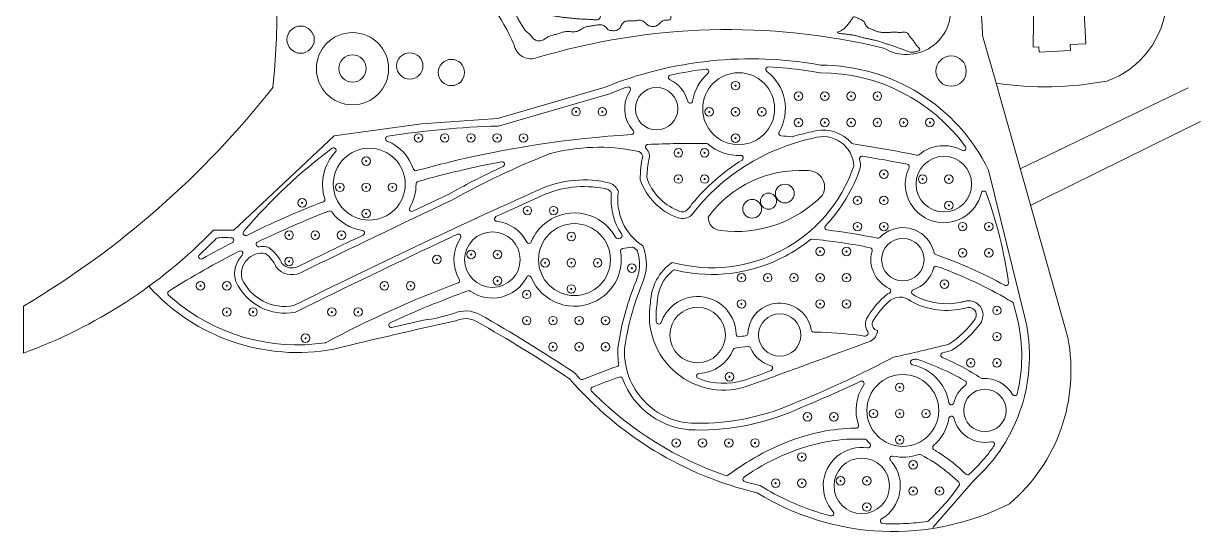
# Model space of a CAD drawing. Header units: inches. Extents: x 36 to 71.8, y 17.4 to 61.8.
# Drawn here: x 35.97 to 71.82, y 17.41 to 32.9 of the extents above; entities that cross this region are included whole.
import ezdxf

# ---------------------------------------------------------------- set-up
doc = ezdxf.new("R2010")
doc.units = ezdxf.units.IN
doc.header["$MEASUREMENT"] = 0
for name, color, linetype, lineweight in [('00_SOURCE_FROZEN', 7, 'Continuous', 18), ('11_EXISTING_TRIMMED', 7, 'Continuous', 13), ('20_NEW_PLANTING', 7, 'Continuous', 13), ('21_NEW_WATER', 7, 'Continuous', 13), ('40_PLANTS', 7, 'Continuous', 13)]:
    doc.layers.add(name, color=color, linetype=linetype, lineweight=lineweight)

# ---------------------------------------------------------------- blocks, each defined once
blk = doc.blocks.new('TREE')
for radius in [1, 0.13]:
    blk.add_circle((0, 0), radius)

msp = doc.modelspace()

# ---------------------------------------------------------------- linework, layer by layer
at = {"layer": '00_SOURCE_FROZEN'}
for p, q in [((71.815, 29.914), (67.049, 27.551)), ((67.049, 27.551), (66.641, 27.348)), ((35.969, 24.283), (35.969, 22.849))]:
    msp.add_line(p, q, dxfattribs=at)
for points in [[(60.29, 39.74, -0.089338), (62.813, 42.944, -0.322066), (66.051, 42.944, -0.030946), (69.111, 38.833, -0.044664), (70.78, 33.554, -0.301674), (68.967, 31.144, -0.082145), (65.591, 31.078)], [(60.29, 39.74, -0.300089), (65.18, 32.538)], [(59.998, 35.322), (60.235, 35.059), (61.831, 36.816), (61.933, 37.418, -0.214593), (63.522, 35.602, 0.212382), (64.188, 33.517, -0.642649), (62.166, 32.15, 0.132984), (51.615, 31.858, -0.471407), (50.913, 32.245)], [(53.65, 30.945, -0.14301), (60.243, 31.63, -0.286424), (65.36, 28.431), (66.481, 23.89, -0.272091), (64.9, 18.954), (63.661, 17.533)], [(53.65, 30.945), (50.4, 30.004), (48.095, 29.84), (45.427, 29.473), (42.376, 26.597), (41.758, 26.597, -0.11284), (35.969, 22.849)]]:
    msp.add_lwpolyline(points, format="xyb", dxfattribs=at)
msp.add_lwpolyline([(67.244, 33.6), (68.254, 33.648), (68.327, 32.28), (67.845, 32.255), (67.855, 32.076), (66.9, 32.025), (66.892, 32.184), (66.717, 32.175), (66.739, 33.739), (67.237, 33.732)], close=True, dxfattribs=at)
for points in [[(65.18, 32.538), (65.591, 31.078)], [(65.591, 31.078), (67.775, 23.323)], [(71.442, 30.938), (66.326, 28.468)]]:
    msp.add_lwpolyline(points, dxfattribs=at)
for centre, radius in [((45.989, 31.521), 1.1), ((64.22, 31.448), 0.463)]:
    msp.add_circle(centre, radius, dxfattribs=at)
for centre, radius, start, end in [((22.064, 33.195), 21.619, 354.0583, 36.0319), ((44.996, 29.643), 6.464, 23.734, 72.5429), ((22.02, 47.825), 27.364, 300.648, 321.9453), ((61.326, 23.239), 6.299, 101.9221, 142.7651), ((60.32, 28.509), 0.94, 2.6804, 108.2704), ((53.497, 23.388), 5.738, 78.4336, 105.3274), ((61.087, 5.881), 24.775, 111.5675, 119.1558), ((54.636, 28.811), 0.198, 12.5502, 86.9654), ((57.636, 28.193), 2.883, 166.7441, 181.1423), ((56.93, 30.022), 4.57, 254.7119, 341.2557), ((59.616, 24.969), 3.449, 86.7319, 144.13), ((59.861, 27.908), 0.507, 331.6282, 95.5732), ((53.039, 24.842), 3.288, 75.9901, 114.6994), ((53.631, 27.576), 0.5, 24.1752, 65.8722), ((56.533, 28.747), 1.881, 198.985, 250.3904), ((139.358, -167.061), 213.711, 114.22576, 116.44002), ((55.766, 27.53), 1.697, 171.4885, 236.4198), ((57.675, 30.235), 3.678, 262.6331, 315.7148), ((388.255, -684.338), 788.556, 115.480389, 115.852569), ((56.041, 27.372), 0.42, 250.5917, 310.0507), ((57.223, 26.989), 0.402, 179.8782, 267.1812), ((43.234, 25.263), 0.631, 80.6045, 192.4444), ((42.765, 25.104), 0.969, 23.0697, 53.7791), ((53.471, 25.556), 1.467, 336.0217, 22.4391), ((44.141, 25.843), 0.604, 216.6236, 295.44), ((56.616, 24.343), 1.552, 125.0182, 178.449), ((43.933, 25.71), 1.439, 203.904, 280.7134), ((44.305, 28.93), 6.063, 221.8309, 280.5797), ((62.324, 21.863), 8.126, 157.5957, 172.1087), ((57.297, 23.989), 2.267, 169.9426, 290.5995), ((63.939, 22.622), 2.417, 132.2795, 150.8072), ((62.666, 24.057), 0.499, 48.398, 134.9542), ((64.093, 26.434), 2.284, 241.3371, 284.4245), ((64.757, 24.011), 0.232, 329.8576, 114.297), ((83.889, -134.15), 161.762, 102.40484, 103.75801), ((49.433, 23.211), 0.689, 61.2688, 115.2094), ((27.349, -15.654), 45.391, 56.1832, 60.407), ((62.017, 23.732), 0.199, 159.7189, 259.5696), ((62.493, 25.649), 3.026, 303.2513, 324.5583), ((61.576, 23.572), 0.407, 298.1254, 354.8785), ((62.535, 22.313), 5.337, 310.4718, 10.9016), ((56.447, 22.882), 2.174, 177.465, 269.3394), ((-1020.176, 2968.529), 3137.752, 290.099053, 290.170489), ((49.833, 80.523), 59.164, 282.32918, 284.00614), ((47.99, 50.05), 30.924, 292.0248, 297.912), ((60.808, 29.117), 10.819, 220.7372, 256.6678), ((56.543, 27.898), 7.19, 269.0356, 295.0414), ((62.456, 25.263), 7.854, 238.1666, 296.8153)]:
    msp.add_arc(centre, radius, start, end, dxfattribs=at)
at = {"layer": '11_EXISTING_TRIMMED'}
for points, knots in [([(49.481, 34.963), (49.461, 35.001), (49.448, 35.044), (49.454, 35.085), (49.46, 35.125), (49.485, 35.162), (49.516, 35.188), (49.548, 35.215), (49.586, 35.232), (49.616, 35.263), (49.646, 35.294), (49.669, 35.339), (49.699, 35.366), (49.729, 35.392), (49.767, 35.399), (49.805, 35.388), (49.844, 35.377), (49.884, 35.349), (49.923, 35.322), (49.962, 35.295), (50, 35.27), (50.04, 35.251), (50.079, 35.232), (50.12, 35.22), (50.157, 35.234), (50.195, 35.248), (50.228, 35.288), (50.26, 35.294), (50.292, 35.299), (50.323, 35.27), (50.353, 35.237), (50.383, 35.204), (50.413, 35.167), (50.441, 35.131), (50.47, 35.095), (50.497, 35.062), (50.523, 35.027), (50.55, 34.991), (50.577, 34.955), (50.602, 34.918), (50.627, 34.881), (50.65, 34.843), (50.673, 34.805), (50.697, 34.767), (50.72, 34.729), (50.741, 34.69), (50.763, 34.651), (50.782, 34.61), (50.802, 34.57), (50.821, 34.53), (50.841, 34.49), (50.858, 34.449), (50.876, 34.408), (50.891, 34.366), (50.907, 34.325), (50.923, 34.283), (50.938, 34.241), (50.952, 34.199), (50.965, 34.156), (50.977, 34.113), (50.988, 34.07), (51, 34.027), (51.011, 33.984), (51.021, 33.94), (51.03, 33.897), (51.038, 33.853), (51.045, 33.809), (51.052, 33.764), (51.059, 33.72), (51.065, 33.676), (51.071, 33.633), (51.076, 33.59), (51.076, 33.543), (51.077, 33.497), (51.073, 33.447), (51.086, 33.409), (51.099, 33.37), (51.128, 33.343), (51.167, 33.326), (51.206, 33.31), (51.254, 33.305), (51.3, 33.297), (51.345, 33.288), (51.387, 33.277), (51.43, 33.266), (51.472, 33.255), (51.516, 33.245), (51.56, 33.235), (51.603, 33.225), (51.647, 33.214), (51.69, 33.205), (51.734, 33.196), (51.778, 33.188), (51.822, 33.181), (51.866, 33.173), (51.91, 33.166), (51.954, 33.158), (51.998, 33.151), (52.042, 33.143), (52.086, 33.136), (52.13, 33.128), (52.173, 33.12), (52.217, 33.113), (52.261, 33.106), (52.306, 33.1), (52.35, 33.094), (52.394, 33.089), (52.439, 33.085), (52.483, 33.08), (52.527, 33.076), (52.572, 33.071), (52.616, 33.066), (52.66, 33.061), (52.705, 33.057), (52.749, 33.052), (52.794, 33.047), (52.838, 33.042), (52.882, 33.039), (52.927, 33.036), (52.971, 33.034), (53.016, 33.032), (53.061, 33.03), (53.106, 33.028), (53.15, 33.027), (53.194, 33.025), (53.237, 33.025), (53.283, 33.021), (53.328, 33.017), (53.376, 33.01), (53.42, 33.012), (53.463, 33.015), (53.502, 33.028), (53.521, 33.061), (53.54, 33.093), (53.539, 33.144), (53.543, 33.191), (53.546, 33.237), (53.554, 33.278), (53.56, 33.322), (53.565, 33.367), (53.569, 33.414), (53.59, 33.444), (53.61, 33.473), (53.646, 33.484), (53.689, 33.486), (53.731, 33.489), (53.78, 33.484), (53.825, 33.483), (53.871, 33.481), (53.915, 33.483), (53.959, 33.483), (54.003, 33.484), (54.048, 33.484), (54.093, 33.483), (54.137, 33.483), (54.182, 33.483), (54.226, 33.483), (54.271, 33.483), (54.316, 33.483), (54.36, 33.483), (54.405, 33.483), (54.449, 33.483), (54.494, 33.483), (54.539, 33.483), (54.583, 33.483), (54.628, 33.483), (54.673, 33.483), (54.717, 33.483), (54.762, 33.483), (54.806, 33.483), (54.851, 33.483), (54.896, 33.483), (54.94, 33.483), (54.985, 33.483), (55.029, 33.483), (55.074, 33.483), (55.119, 33.483), (55.163, 33.483), (55.208, 33.483), (55.253, 33.484), (55.297, 33.483), (55.341, 33.483), (55.385, 33.481), (55.431, 33.484), (55.478, 33.487), (55.528, 33.493), (55.562, 33.48), (55.596, 33.467), (55.615, 33.434), (55.626, 33.394), (55.637, 33.354), (55.64, 33.306), (55.648, 33.26), (55.657, 33.214), (55.67, 33.169), (55.68, 33.126), (55.69, 33.082), (55.696, 33.04), (55.675, 33.021), (55.653, 33.002), (55.605, 33.007), (55.559, 33.005), (55.513, 33.004), (55.469, 32.996), (55.433, 32.976), (55.396, 32.956), (55.365, 32.924), (55.332, 32.894), (55.299, 32.865), (55.263, 32.838), (55.226, 32.823), (55.188, 32.808), (55.148, 32.805), (55.107, 32.81), (55.066, 32.814), (55.023, 32.826), (54.988, 32.847), (54.953, 32.868), (54.926, 32.898), (54.895, 32.926), (54.864, 32.955), (54.829, 32.982), (54.79, 32.993), (54.752, 33.005), (54.71, 33), (54.668, 32.994), (54.626, 32.989), (54.584, 32.981), (54.54, 32.98), (54.496, 32.978), (54.451, 32.982), (54.406, 32.981), (54.361, 32.98), (54.316, 32.974), (54.279, 32.956), (54.242, 32.938), (54.213, 32.908), (54.191, 32.871), (54.17, 32.834), (54.156, 32.79), (54.131, 32.757), (54.106, 32.724), (54.069, 32.703), (54.028, 32.691), (53.986, 32.68), (53.94, 32.678), (53.896, 32.681), (53.852, 32.683), (53.81, 32.689), (53.777, 32.711), (53.744, 32.733), (53.721, 32.772), (53.69, 32.802), (53.659, 32.832), (53.621, 32.854), (53.581, 32.861), (53.541, 32.868), (53.499, 32.861), (53.456, 32.854), (53.414, 32.847), (53.371, 32.84), (53.329, 32.834), (53.286, 32.829), (53.243, 32.823), (53.201, 32.817), (53.158, 32.811), (53.115, 32.805), (53.076, 32.79), (53.037, 32.775), (53.001, 32.752), (52.964, 32.729), (52.928, 32.706), (52.89, 32.684), (52.852, 32.669), (52.813, 32.654), (52.774, 32.647), (52.736, 32.646), (52.698, 32.644), (52.66, 32.648), (52.619, 32.652), (52.577, 32.656), (52.531, 32.66), (52.488, 32.654), (52.446, 32.649), (52.405, 32.634), (52.365, 32.621), (52.325, 32.608), (52.284, 32.597), (52.244, 32.586), (52.203, 32.574), (52.163, 32.562), (52.122, 32.551), (52.081, 32.54), (52.04, 32.529), (52, 32.515), (51.961, 32.5), (51.923, 32.48), (51.887, 32.456), (51.851, 32.432), (51.815, 32.404), (51.778, 32.388), (51.74, 32.371), (51.699, 32.366), (51.657, 32.37), (51.615, 32.374), (51.573, 32.386), (51.539, 32.408), (51.505, 32.43), (51.479, 32.461), (51.453, 32.494), (51.427, 32.527), (51.401, 32.562), (51.369, 32.589), (51.338, 32.616), (51.3, 32.635), (51.271, 32.663), (51.241, 32.692), (51.22, 32.73), (51.197, 32.767), (51.175, 32.804), (51.151, 32.839), (51.128, 32.875), (51.105, 32.911), (51.082, 32.948), (51.061, 32.984), (51.039, 33.021), (51.018, 33.058), (51.001, 33.097), (50.984, 33.135), (50.971, 33.176), (50.954, 33.215), (50.937, 33.254), (50.916, 33.293), (50.887, 33.324), (50.858, 33.355), (50.822, 33.38), (50.796, 33.411), (50.769, 33.443), (50.752, 33.481), (50.733, 33.519), (50.714, 33.557), (50.693, 33.595), (50.669, 33.63), (50.644, 33.666), (50.616, 33.699), (50.593, 33.735), (50.569, 33.771), (50.551, 33.809), (50.529, 33.846), (50.507, 33.883), (50.483, 33.918), (50.455, 33.951), (50.427, 33.985), (50.396, 34.017), (50.363, 34.048), (50.331, 34.079), (50.298, 34.11), (50.265, 34.136), (50.232, 34.162), (50.199, 34.184), (50.171, 34.213), (50.144, 34.242), (50.122, 34.279), (50.096, 34.314), (50.07, 34.348), (50.041, 34.38), (50.018, 34.417), (49.995, 34.453), (49.978, 34.494), (49.952, 34.527), (49.927, 34.559), (49.892, 34.582), (49.858, 34.607), (49.823, 34.632), (49.788, 34.658), (49.754, 34.685), (49.72, 34.713), (49.686, 34.74), (49.653, 34.769), (49.621, 34.798), (49.59, 34.829), (49.56, 34.86), (49.53, 34.892), (49.502, 34.925), (49.481, 34.963)], [0, 0, 0, 0, 0.007812, 0.007812, 0.007812, 0.015625, 0.015625, 0.015625, 0.023438, 0.023438, 0.023438, 0.03125, 0.03125, 0.03125, 0.039062, 0.039062, 0.039062, 0.046875, 0.046875, 0.046875, 0.054688, 0.054688, 0.054688, 0.0625, 0.0625, 0.0625, 0.070312, 0.070312, 0.070312, 0.078125, 0.078125, 0.078125, 0.085938, 0.085938, 0.085938, 0.09375, 0.09375, 0.09375, 0.101562, 0.101562, 0.101562, 0.109375, 0.109375, 0.109375, 0.117188, 0.117188, 0.117188, 0.125, 0.125, 0.125, 0.132812, 0.132812, 0.132812, 0.140625, 0.140625, 0.140625, 0.148438, 0.148438, 0.148438, 0.15625, 0.15625, 0.15625, 0.164062, 0.164062, 0.164062, 0.171875, 0.171875, 0.171875, 0.179688, 0.179688, 0.179688, 0.1875, 0.1875, 0.1875, 0.195312, 0.195312, 0.195312, 0.203125, 0.203125, 0.203125, 0.210938, 0.210938, 0.210938, 0.21875, 0.21875, 0.21875, 0.226562, 0.226562, 0.226562, 0.234375, 0.234375, 0.234375, 0.242188, 0.242188, 0.242188, 0.25, 0.25, 0.25, 0.257812, 0.257812, 0.257812, 0.265625, 0.265625, 0.265625, 0.273438, 0.273438, 0.273438, 0.28125, 0.28125, 0.28125, 0.289062, 0.289062, 0.289062, 0.296875, 0.296875, 0.296875, 0.304688, 0.304688, 0.304688, 0.3125, 0.3125, 0.3125, 0.320312, 0.320312, 0.320312, 0.328125, 0.328125, 0.328125, 0.335938, 0.335938, 0.335938, 0.34375, 0.34375, 0.34375, 0.351562, 0.351562, 0.351562, 0.359375, 0.359375, 0.359375, 0.367188, 0.367188, 0.367188, 0.375, 0.375, 0.375, 0.382812, 0.382812, 0.382812, 0.390625, 0.390625, 0.390625, 0.398438, 0.398438, 0.398438, 0.40625, 0.40625, 0.40625, 0.414062, 0.414062, 0.414062, 0.421875, 0.421875, 0.421875, 0.429688, 0.429688, 0.429688, 0.4375, 0.4375, 0.4375, 0.445312, 0.445312, 0.445312, 0.453125, 0.453125, 0.453125, 0.460938, 0.460938, 0.460938, 0.46875, 0.46875, 0.46875, 0.476562, 0.476562, 0.476562, 0.484375, 0.484375, 0.484375, 0.492188, 0.492188, 0.492188, 0.5, 0.5, 0.5, 0.507812, 0.507812, 0.507812, 0.515625, 0.515625, 0.515625, 0.523438, 0.523438, 0.523438, 0.53125, 0.53125, 0.53125, 0.539062, 0.539062, 0.539062, 0.546875, 0.546875, 0.546875, 0.554688, 0.554688, 0.554688, 0.5625, 0.5625, 0.5625, 0.570312, 0.570312, 0.570312, 0.578125, 0.578125, 0.578125, 0.585938, 0.585938, 0.585938, 0.59375, 0.59375, 0.59375, 0.601562, 0.601562, 0.601562, 0.609375, 0.609375, 0.609375, 0.617188, 0.617188, 0.617188, 0.625, 0.625, 0.625, 0.632812, 0.632812, 0.632812, 0.640625, 0.640625, 0.640625, 0.648438, 0.648438, 0.648438, 0.65625, 0.65625, 0.65625, 0.664062, 0.664062, 0.664062, 0.671875, 0.671875, 0.671875, 0.679688, 0.679688, 0.679688, 0.6875, 0.6875, 0.6875, 0.695312, 0.695312, 0.695312, 0.703125, 0.703125, 0.703125, 0.710938, 0.710938, 0.710938, 0.71875, 0.71875, 0.71875, 0.726562, 0.726562, 0.726562, 0.734375, 0.734375, 0.734375, 0.742188, 0.742188, 0.742188, 0.75, 0.75, 0.75, 0.757812, 0.757812, 0.757812, 0.765625, 0.765625, 0.765625, 0.773438, 0.773438, 0.773438, 0.78125, 0.78125, 0.78125, 0.789062, 0.789062, 0.789062, 0.796875, 0.796875, 0.796875, 0.804688, 0.804688, 0.804688, 0.8125, 0.8125, 0.8125, 0.820312, 0.820312, 0.820312, 0.828125, 0.828125, 0.828125, 0.835938, 0.835938, 0.835938, 0.84375, 0.84375, 0.84375, 0.851562, 0.851562, 0.851562, 0.859375, 0.859375, 0.859375, 0.867188, 0.867188, 0.867188, 0.875, 0.875, 0.875, 0.882812, 0.882812, 0.882812, 0.890625, 0.890625, 0.890625, 0.898438, 0.898438, 0.898438, 0.90625, 0.90625, 0.90625, 0.914062, 0.914062, 0.914062, 0.921875, 0.921875, 0.921875, 0.929688, 0.929688, 0.929688, 0.9375, 0.9375, 0.9375, 0.945312, 0.945312, 0.945312, 0.953125, 0.953125, 0.953125, 0.960938, 0.960938, 0.960938, 0.96875, 0.96875, 0.96875, 0.976562, 0.976562, 0.976562, 0.984375, 0.984375, 0.984375, 0.992188, 0.992188, 0.992188, 1, 1, 1, 1]), ([(60.761, 32.621), (60.76, 32.633), (60.8, 32.647), (60.838, 32.665), (60.876, 32.683), (60.913, 32.705), (60.946, 32.731), (60.979, 32.758), (61.008, 32.788), (61.036, 32.819), (61.064, 32.85), (61.091, 32.882), (61.116, 32.915), (61.141, 32.947), (61.164, 32.981), (61.187, 33.017), (61.21, 33.053), (61.233, 33.092), (61.262, 33.101), (61.29, 33.111), (61.325, 33.091), (61.362, 33.072), (61.398, 33.054), (61.437, 33.038), (61.474, 33.02), (61.511, 33.002), (61.545, 32.982), (61.568, 32.951), (61.592, 32.92), (61.604, 32.877), (61.625, 32.842), (61.645, 32.806), (61.673, 32.778), (61.708, 32.758), (61.742, 32.738), (61.782, 32.726), (61.82, 32.712), (61.859, 32.699), (61.895, 32.683), (61.933, 32.669), (61.97, 32.654), (62.008, 32.641), (62.049, 32.634), (62.089, 32.628), (62.131, 32.627), (62.174, 32.627), (62.216, 32.627), (62.259, 32.627), (62.302, 32.628), (62.345, 32.629), (62.387, 32.63), (62.427, 32.632), (62.467, 32.633), (62.504, 32.634), (62.544, 32.632), (62.584, 32.63), (62.627, 32.625), (62.67, 32.627), (62.713, 32.628), (62.757, 32.636), (62.796, 32.636), (62.835, 32.635), (62.869, 32.627), (62.896, 32.602), (62.922, 32.577), (62.94, 32.536), (62.964, 32.501), (62.989, 32.467), (63.02, 32.438), (63.045, 32.406), (63.071, 32.374), (63.092, 32.339), (63.114, 32.305), (63.137, 32.272), (63.16, 32.24), (63.192, 32.207), (63.223, 32.175), (63.262, 32.141), (63.267, 32.115), (63.272, 32.089), (63.242, 32.07), (63.203, 32.056), (63.164, 32.042), (63.116, 32.033), (63.073, 32.029), (63.029, 32.025), (62.991, 32.026), (62.953, 32.034), (62.914, 32.043), (62.876, 32.058), (62.839, 32.074), (62.801, 32.089), (62.764, 32.104), (62.726, 32.119), (62.689, 32.133), (62.651, 32.146), (62.613, 32.159), (62.575, 32.172), (62.536, 32.184), (62.498, 32.197), (62.46, 32.21), (62.422, 32.223), (62.384, 32.235), (62.346, 32.248), (62.308, 32.261), (62.27, 32.274), (62.232, 32.287), (62.194, 32.299), (62.156, 32.312), (62.118, 32.325), (62.08, 32.339), (62.041, 32.35), (62.003, 32.362), (61.963, 32.372), (61.924, 32.381), (61.885, 32.391), (61.846, 32.401), (61.807, 32.41), (61.767, 32.419), (61.727, 32.427), (61.688, 32.435), (61.648, 32.442), (61.608, 32.45), (61.568, 32.458), (61.529, 32.467), (61.49, 32.476), (61.451, 32.488), (61.412, 32.499), (61.374, 32.512), (61.336, 32.523), (61.297, 32.534), (61.258, 32.544), (61.217, 32.55), (61.177, 32.556), (61.134, 32.557), (61.094, 32.562), (61.053, 32.567), (61.015, 32.575), (60.974, 32.58), (60.932, 32.585), (60.888, 32.586), (60.845, 32.592), (60.802, 32.598), (60.762, 32.609), (60.761, 32.621)], [0, 0, 0, 0, 0.020833, 0.020833, 0.020833, 0.041667, 0.041667, 0.041667, 0.0625, 0.0625, 0.0625, 0.083333, 0.083333, 0.083333, 0.104167, 0.104167, 0.104167, 0.125, 0.125, 0.125, 0.145833, 0.145833, 0.145833, 0.166667, 0.166667, 0.166667, 0.1875, 0.1875, 0.1875, 0.208333, 0.208333, 0.208333, 0.229167, 0.229167, 0.229167, 0.25, 0.25, 0.25, 0.270833, 0.270833, 0.270833, 0.291667, 0.291667, 0.291667, 0.3125, 0.3125, 0.3125, 0.333333, 0.333333, 0.333333, 0.354167, 0.354167, 0.354167, 0.375, 0.375, 0.375, 0.395833, 0.395833, 0.395833, 0.416667, 0.416667, 0.416667, 0.4375, 0.4375, 0.4375, 0.458333, 0.458333, 0.458333, 0.479167, 0.479167, 0.479167, 0.5, 0.5, 0.5, 0.520833, 0.520833, 0.520833, 0.541667, 0.541667, 0.541667, 0.5625, 0.5625, 0.5625, 0.583333, 0.583333, 0.583333, 0.604167, 0.604167, 0.604167, 0.625, 0.625, 0.625, 0.645833, 0.645833, 0.645833, 0.666667, 0.666667, 0.666667, 0.6875, 0.6875, 0.6875, 0.708333, 0.708333, 0.708333, 0.729167, 0.729167, 0.729167, 0.75, 0.75, 0.75, 0.770833, 0.770833, 0.770833, 0.791667, 0.791667, 0.791667, 0.8125, 0.8125, 0.8125, 0.833333, 0.833333, 0.833333, 0.854167, 0.854167, 0.854167, 0.875, 0.875, 0.875, 0.895833, 0.895833, 0.895833, 0.916667, 0.916667, 0.916667, 0.9375, 0.9375, 0.9375, 0.958333, 0.958333, 0.958333, 0.979167, 0.979167, 0.979167, 1, 1, 1, 1])]:
    msp.add_open_spline(points, degree=3, knots=knots, dxfattribs=at)
at = {"layer": '20_NEW_PLANTING'}
for points in [[(58.605, 31.439, -0.441553), (58.594, 31.551, -0.223851), (58.654, 31.576, -0.025171), (59.792, 31.467), (59.996, 31.436, 0.022223), (60.222, 31.397), (60.239, 31.396, -0.240193), (64.661, 29.141, -0.449729), (64.635, 29.03, -0.253943), (64.563, 29.03, 0.308934), (63.245, 28.899, -0.228617), (63.181, 28.883, 0.014858), (61.235, 29.227, -0.189094), (61.186, 29.254, 0.043415), (61.082, 29.361, 0.265322), (59.974, 29.599, 0.023408), (59.392, 29.447, -0.077159), (59.368, 29.446, 0.002919), (59.042, 29.473, -0.432184), (58.973, 29.559, -0.096348), (58.982, 29.587, 0.379789)], [(55.659, 31.184, -0.450654), (55.626, 31.293, -0.202023), (55.674, 31.327, -0.024296), (56.758, 31.508, -0.441587), (56.842, 31.434, -0.223867), (56.816, 31.375, 0.174204), (56.345, 30.534, -0.441373), (56.251, 30.474, -0.275709), (56.197, 30.529, 0.228923)], [(47.044, 29.316, -0.436254), (47.005, 29.421, -0.246899), (47.062, 29.462, -0.03275), (50.416, 29.771, 0.050754), (50.466, 29.78), (53.714, 30.72), (53.737, 30.728, -0.014775), (54.356, 30.96, -0.451544), (54.455, 30.903, -0.202386), (54.443, 30.845, 0.348068), (54.535, 29.639, -0.44274), (54.525, 29.527, -0.148272), (54.483, 29.512, 0.045379), (48.818, 28.644, 0.007406), (47.94, 28.412, -0.396049), (47.847, 28.46, 0.215726)], [(42.766, 26.439, -0.443144), (42.661, 26.48, -0.303332), (42.68, 26.562, -0.056487), (45.373, 29.099, -0.450532), (45.482, 29.066, -0.308305), (45.469, 28.982, 0.275269), (45.145, 27.561, -0.399135), (45.101, 27.466, 0.021819)], [(54.933, 29.083, -0.44707), (54.943, 29.196, -0.149577), (54.985, 29.21, -0.01402), (56.766, 29.244, -0.17785), (56.815, 29.226, 0.191985), (57.811, 28.877, -0.44157), (57.89, 28.798, -0.249684), (57.853, 28.736, 0.078521), (56.328, 27.398, -0.056188), (56.165, 27.196, -0.089645), (56.102, 27.165, -0.161884), (55.962, 27.171, -0.212483), (54.98, 28.115, -0.052801), (54.96, 28.172, -0.051934), (54.96, 28.31, -0.046872), (55.03, 28.813, 0.12614), (55.025, 28.915, 0.122361)], [(47.828, 27.175, -0.442733), (47.724, 27.218, -0.2244), (47.73, 27.283, 0.134424), (47.924, 28.009, -0.338317), (47.979, 28.083, -0.021358), (50.531, 28.684, -0.435603), (50.621, 28.619, -0.324968), (50.578, 28.541, 0.011476), (49.648, 28.087, 0.008148), (48.922, 27.698)], [(60.438, 26.605, -0.438053), (60.373, 26.696, -0.146855), (60.394, 26.734, 0.109672), (61.455, 28.499, 0.093965), (61.461, 28.576, 0.050486), (61.434, 28.76, -0.439621), (61.498, 28.852, -0.073254), (61.52, 28.852, -0.010653), (62.885, 28.608, -0.427256), (62.944, 28.516, -0.053566), (62.93, 28.482, 0.446827), (63.638, 26.883, 0.438991), (65.143, 27.733, -0.447159), (65.243, 27.787, -0.252603), (65.291, 27.734, -0.054691), (65.968, 24.986, -0.434462), (65.89, 24.906, -0.1213), (65.855, 24.916, 0.042797), (63.751, 25.854, -0.260596), (63.701, 25.909, 0.447701), (62.435, 26.622, 0.120306), (62.046, 26.373, -0.262769), (61.974, 26.351, 0.023555)], [(50.382, 26.867, -0.423315), (50.315, 26.953, -0.255706), (50.358, 27.011), (50.81, 27.218), (51.747, 27.643, -0.159954), (53.66, 27.863, -0.063477), (53.773, 27.836, -0.09858), (53.859, 27.764, -0.192099), (53.874, 27.71, 0.032617), (53.865, 27.53, 0.141527), (54.157, 26.517, -0.056502), (54.195, 26.458, -0.449165), (54.146, 26.355, -0.052361), (54.066, 26.342, -0.272115), (54, 26.382, 0.451095), (51.919, 26.856, 0.140265), (51.433, 26.241, -0.448717), (51.326, 26.203, -0.150072), (51.295, 26.235, 0.251322)], [(43.142, 26.092, -0.441598), (43.055, 26.164, -0.302336), (43.098, 26.236, -0.020351), (45.267, 27.179, -0.338758), (45.355, 27.153, 0.199067), (46.29, 26.592, -0.442036), (46.353, 26.498, -0.224076), (46.312, 26.448, 0.000784), (44.314, 25.484, -0.341435), (43.837, 25.585, -0.072888), (43.814, 25.628, 0.121967), (43.45, 26.056, 0.120665), (43.357, 26.089, 0.060674), (43.155, 26.094)], [(40.385, 24.617, -0.43973), (40.383, 24.729, -0.055594), (40.411, 24.749, -0.022074), (42.539, 25.957, -0.436052), (42.644, 25.92, -0.298756), (42.629, 25.837, 0.252414), (42.421, 25.073, 0.047075), (42.436, 25.035, 0.348592), (44.249, 24.098, 0.05442), (44.292, 24.114, -0.006038), (48.936, 26.354, -0.054709), (49.195, 26.472, -0.434297), (49.288, 26.412, -0.195462), (49.276, 26.356, 0.290514), (49.242, 25.098, -0.439781), (49.21, 24.991), (49.203, 24.988, 0.034199), (45.187, 23.171, -0.067556), (45.167, 23.165, -0.218177), (40.503, 24.511)], [(41.413, 25.726, -0.436369), (41.307, 25.76, -0.325513), (41.324, 25.848, 0.012369), (41.833, 26.34, -0.201149), (41.888, 26.363, -0.05605), (42.311, 26.361, -0.446387), (42.368, 26.264, -0.20042), (42.33, 26.219, 0.009368)], [(55.39, 23.782, -0.44974), (55.285, 23.739, -0.277797), (55.242, 23.806, -0.066293), (55.266, 24.355, 0.023114), (55.273, 24.461, -0.191133), (55.72, 25.349, -0.053689), (55.753, 25.375, -0.190923), (55.808, 25.383, 0.023945), (56.134, 25.314, 0.166125), (59.174, 25.808, 0.04788), (59.935, 26.311, -0.174929), (59.985, 26.324, -0.027103), (61.755, 26.062, -0.43849), (61.813, 25.966, 0.368437), (62.339, 24.817, -0.438703), (62.373, 24.711, -0.147052), (62.342, 24.68, 0.074907), (62.17, 24.555, 0.081395), (61.647, 23.891, 0.052658), (61.632, 23.849, 0.085258), (61.614, 23.722, 0.051824), (61.618, 23.676, 0.085272), (61.656, 23.553, 0.060135), (61.685, 23.504, -0.438387), (61.663, 23.394, -0.068481), (61.599, 23.37, -0.074246), (61.577, 23.37, 0.027885), (60.254, 23.486), (60.128, 23.489, -0.056661), (60.02, 23.493, -0.308914), (59.962, 23.555, 0.449977), (58.73, 24.336, 0.321159), (58.027, 23.446, -0.365716), (57.96, 23.374, 0.004569), (57.76, 23.348, -0.448176), (57.674, 23.422, 0.448167), (56.344, 24.564, 0.283802)], [(47.188, 23.633, -0.443467), (47.096, 23.697, -0.330551), (47.139, 23.776, -0.020274), (49.505, 24.749, -0.246258), (49.575, 24.74, 0.451065), (51.286, 25.149, -0.084946), (51.308, 25.183, -0.448578), (51.421, 25.178, -0.074631), (51.433, 25.158, 0.448337), (53.439, 24.454, 0.320155), (54.153, 25.946, -0.413229), (54.214, 26.034, -0.006822), (54.501, 26.083, -0.193527), (54.555, 26.066, 0.031204), (54.637, 26.002, -0.153606), (54.664, 25.965, -0.049656), (54.712, 25.788, -0.126779), (54.67, 25.16, -0.003759), (54.525, 24.789, 0.055352), (54.073, 23.008, 0.032906), (54.069, 22.861, 0.036324), (54.096, 22.523, -0.356851), (54.046, 22.441, 0.01325), (53, 22.045, -0.319612), (52.915, 22.066, 0.026812), (52.771, 22.228, 0.041184), (52.739, 22.253, 0.018576), (49.87, 24.024, 0.227485), (49.073, 24.061, -0.054245), (48.155, 23.855), (47.224, 23.641)], [(63.051, 24.644, -0.436424), (63.033, 24.754, -0.146362), (63.068, 24.779, 0.24725), (63.689, 25.442, -0.436098), (63.788, 25.493, -0.043069), (65.834, 24.552, -0.006295), (66.091, 24.401, -0.198615), (66.125, 24.354), (66.252, 23.839, -0.116013), (66.232, 21.61, -0.449092), (66.132, 21.556, -0.175676), (66.092, 21.589, 0.286825), (65.18, 22.071, -0.163579), (65.133, 22.083, 0.044091), (63.949, 22.718, -0.451515), (63.914, 22.826, -0.202374), (63.961, 22.861, 0.028023), (64.22, 22.926, 0.065333), (64.268, 22.951, 0.092383), (65.121, 23.771, 0.058033), (65.158, 23.839, 0.304315), (65.069, 24.315, 0.281991), (64.629, 24.427, -0.051503), (64.513, 24.397, -0.165773), (63.181, 24.565, -0.05732), (63.103, 24.607, 0.036316)], [(56.515, 22.081, -0.435746), (56.477, 22.185, -0.272425), (56.542, 22.227, 0.294488), (57.586, 22.954, -0.266483), (57.646, 23.001, -0.006709), (58.03, 23.052, -0.330444), (58.109, 23.007, 0.22285), (58.732, 22.464, -0.435569), (58.782, 22.364, -0.221062), (58.737, 22.319, -0.012992), (57.889, 22.013, -0.165208), (56.563, 22.061)], [(63.039, 22.494, -0.436664), (62.981, 22.59, -0.272961), (63.038, 22.643, -0.052142), (63.145, 22.666, -0.092177), (63.173, 22.662, -0.041977), (64.383, 22.147, -0.013065), (64.655, 21.994, -0.442428), (64.667, 21.882, -0.053178), (64.647, 21.865, 0.167907), (64.303, 21.329, -0.440566), (64.205, 21.275, -0.275238), (64.155, 21.334, 0.309661)], [(53.271, 21.687, -0.44569), (53.277, 21.8, -0.074154), (53.296, 21.811, -0.010638), (54.115, 22.118, -0.417426), (54.212, 22.071, 0.312648), (56.421, 20.504, 0.113701), (59.669, 21.196, 0.015878), (61.461, 21.989, -0.451715), (61.566, 21.944, -0.228567), (61.558, 21.878, 0.227576), (61.397, 20.657, -0.451455), (61.339, 20.558, -0.056512), (61.306, 20.557, 0.049151), (60.27, 20.45, 0.045469), (59.183, 20.122, 0.041833), (58.075, 19.564, 0.023645), (57.425, 19.123, -0.250373), (57.354, 19.112, -0.112634), (53.357, 21.6)], [(64.155, 20.866, -0.441373), (64.249, 20.926, -0.275709), (64.303, 20.871, 0.406103), (65.453, 20.147, -0.445477), (65.544, 20.081, -0.174397), (65.532, 20.031, -0.021797), (65.306, 19.724, -0.040723), (64.774, 19.156, -0.398928), (64.669, 19.158, 0.050137), (63.838, 19.82), (63.77, 19.863, -0.04976), (63.687, 19.914, -0.450551), (63.688, 20.028, 0.173355)], [(57.932, 18.931, -0.443719), (57.883, 19.032, -0.148567), (57.911, 19.067, -0.043611), (59.035, 19.703, -0.043668), (60.058, 20.065, -0.047302), (61.031, 20.22, -0.030884), (61.599, 20.22, -0.205574), (61.652, 20.193, 0.023317), (61.752, 20.084, -0.436746), (61.738, 19.973, -0.196469), (61.682, 19.96, 0.451319), (60.327, 18.836, 0.194846), (60.632, 18.009, -0.445572), (60.622, 17.897, -0.225719), (60.557, 17.884, -0.018296), (60.104, 18.015, -0.060599), (58.436, 18.79, 0.075346), (58.368, 18.818, -0.011418)], [(62.374, 19.584, -0.436367), (62.384, 19.695, -0.220775), (62.447, 19.709, 0.140821), (63.232, 19.76, -0.208845), (63.293, 19.756, -0.052527), (64.104, 19.222, -0.022595), (64.454, 18.909, -0.399387), (64.459, 18.804, -0.05865), (63.519, 17.728, -0.130147), (63.483, 17.714, -0.022784), (62.844, 17.653, -0.024231), (62.13, 17.651, -0.448497), (62.066, 17.744, -0.201282), (62.101, 17.791, 0.449564), (62.43, 19.517, 0.018826)]]:
    msp.add_lwpolyline(points, format="xyb", close=True, dxfattribs=at)
for centre, radius in [((44.409, 32.407), 0.416), ((45.989, 31.529), 0.416), ((47.733, 31.605), 0.402), ((49, 31.405), 0.401), ((57.75, 30.3), 1.096), ((55.25, 30.3), 0.646), ((46.5, 28), 1.096), ((64, 28), 0.846), ((59.157, 27.714), 0.286), ((58.161, 27.249), 0.286), ((50.25, 25.7), 0.846), ((52.75, 25.7), 1.096), ((62.75, 25.7), 0.646), ((59, 23.4), 0.646), ((62.75, 21.1), 1.096), ((65.25, 21.1), 0.646), ((61.5, 18.8), 0.846)]:
    msp.add_circle(centre, radius, dxfattribs=at)
at = {"layer": '21_NEW_WATER'}
for centre, radius in [((58.659, 27.481), 0.246), ((56.5, 23.4), 0.846)]:
    msp.add_circle(centre, radius, dxfattribs=at)

# ---------------------------------------------------------------- block references
at = {"layer": '40_PLANTS', "xscale": 0.13, "yscale": 0.13}
for p in [(57.654, 31.004), (59.575, 30.681), (60.375, 30.681), (61.175, 30.681), (61.975, 30.681), (52.797, 30.21), (53.597, 30.21), (56.854, 30.204), (57.654, 30.204), (58.454, 30.204), (59.575, 29.881), (60.375, 29.881), (61.175, 29.881), (61.975, 29.881), (62.775, 29.881), (63.575, 29.881), (47.997, 29.41), (48.797, 29.41), (49.597, 29.41), (50.397, 29.41), (51.197, 29.41), (57.654, 29.404), (55.913, 28.957), (56.713, 28.957), (46.404, 28.704), (62.171, 28.306), (45.604, 27.904), (46.404, 27.904), (47.204, 27.904), (55.913, 28.157), (56.713, 28.157), (63.354, 28.154), (64.154, 28.154), (61.371, 27.506), (62.171, 27.506), (44.457, 27.431), (51.314, 27.194), (52.114, 27.194), (64.154, 27.354), (46.404, 27.104), (44.055, 26.444), (44.855, 26.444), (45.655, 26.444), (52.654, 26.404), (61.371, 26.706), (62.171, 26.706), (64.571, 26.706), (65.371, 26.706), (48.559, 25.702), (49.604, 25.854), (50.404, 25.854), (60.234, 25.948), (61.034, 25.948), (64.571, 25.906), (65.371, 25.906), (44.055, 25.644), (51.854, 25.604), (52.654, 25.604), (53.454, 25.604), (54.495, 25.44), (50.404, 25.054), (57.834, 25.148), (58.634, 25.148), (59.434, 25.148), (60.234, 25.148), (61.034, 25.148), (41.359, 24.902), (42.159, 24.902), (46.959, 24.902), (47.759, 24.902), (51.295, 24.64), (52.654, 24.804), (64.017, 24.952), (57.834, 24.348), (60.234, 24.348), (61.034, 24.348), (42.159, 24.102), (42.959, 24.102), (45.359, 24.102), (46.159, 24.102), (65.617, 24.152), (51.295, 23.84), (52.095, 23.84), (52.895, 23.84), (53.695, 23.84), (44.559, 23.302), (65.617, 23.352), (52.095, 23.04), (52.895, 23.04), (53.695, 23.04), (64.817, 22.552), (65.617, 22.552), (57.469, 22.126), (62.654, 21.804), (59.849, 20.908), (60.649, 20.908), (61.854, 21.004), (62.654, 21.004), (63.454, 21.004), (55.849, 20.108), (56.649, 20.108), (57.449, 20.108), (58.249, 20.108), (62.654, 20.204), (59.677, 19.682), (63.064, 19.443), (58.877, 18.882), (59.677, 18.882), (60.854, 18.954), (61.654, 18.954), (63.064, 18.643), (63.864, 18.643), (61.654, 18.154)]:
    msp.add_blockref('TREE', p, dxfattribs=at)

doc.saveas('drawing.dxf')
